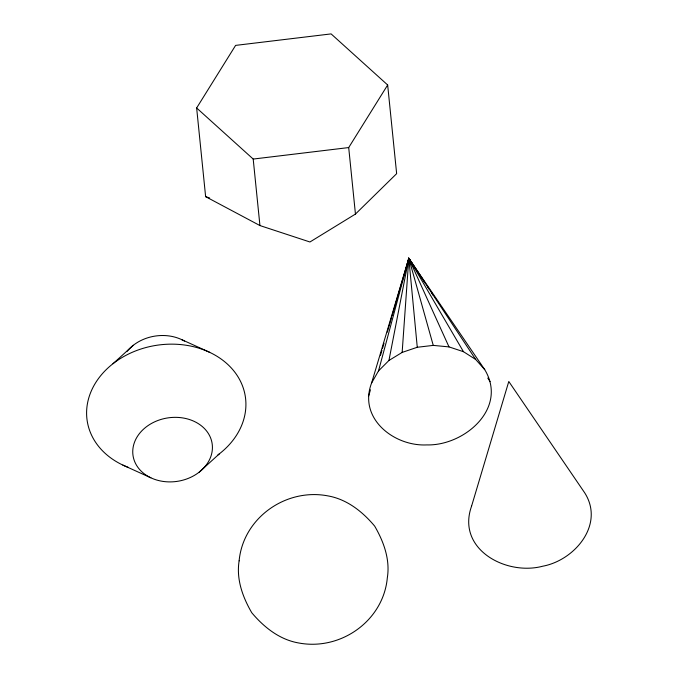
<?xml version="1.0" encoding="UTF-8"?>
<svg xmlns="http://www.w3.org/2000/svg" width="678" height="678" viewBox="0 0 678 678"><rect width="100%" height="100%" fill="white"/><g stroke="black" fill="none" stroke-linecap="round" stroke-linejoin="round"><path stroke-width="1.02" d="M408.673 260.403L408.817 258.293L484.736 369.646C508.119 408.326 464.26 445.963 426.767 444.912C393.901 446.514 357.967 418.241 371.612 382.968L408.817 258.293L475.659 359.45L484.736 369.646M371.612 382.968L378.519 370.891L388.935 360.476L402.147 352.416L408.817 258.293L425.072 282.955M408.224 262.479L408.817 258.293L413.741 266.412M388.935 360.476L408.817 258.293L463.472 351.696L475.659 359.45M407.537 264.505L408.817 258.293L410.809 262.022M405.647 270.573L408.817 258.293L449.005 346.899L463.472 351.696M378.519 370.891L408.817 258.293L410.122 261.191M368.679 395.867L370.451 389.799M380.485 355.408L381.96 350.348M382.553 348.322L384.028 343.263M387.274 332.144L391.409 317.982M391.994 315.956L408.817 258.293L409.537 260.276M196.645 107.972L235.605 45.392L331.11 33.9L387.663 84.987L396.647 173.661L355.45 214.07L309.939 241.987L259.937 225.562L205.629 196.654L196.645 107.972L253.199 159.059L259.937 225.562M355.45 214.07L348.704 147.567L387.663 84.987M112.972 363.722L133.278 345.297M199.23 472.117L219.536 453.692M402.147 352.416L417.267 347.272L433.25 345.39L449.005 346.899M253.199 159.059L348.704 147.567M205.629 196.654L209.629 197.968M181.628 339.602L209.672 352.331M122.837 465.074L150.88 477.812A40.002 32.069 -8.8 0 0 212.367 449.158A40.002 32.069 -8.8 0 0 154.525 421.902A40.002 32.069 -8.8 0 0 150.88 477.812M427.394 286.472L429.132 289.116M431.454 292.642L433.2 295.277M487.762 378.053L490.084 381.578M433.25 345.39L408.817 258.293L408.842 260.411M409.376 260.335L408.817 258.293L417.267 347.272M409.198 260.369L408.817 258.293L409.02 260.403M128.489 467.473A80.004 64.147 -8.8 0 1 101.319 374.926A80.004 64.147 -8.8 0 1 220.07 358.281A80.004 64.147 -8.8 0 1 217.901 454.938M127.1 351.323A40.002 32.069 -8.8 0 1 184.45 341.076M239.122 560.867C236.147 579.19 242.665 597.081 251.758 612.726C263.996 627.286 279.599 639.701 298.803 642.998C340.771 650.897 383.316 620.802 387.308 577.97C390.282 559.647 383.765 541.756 374.671 526.111C362.433 511.551 346.839 499.135 327.627 495.838C285.658 487.94 243.122 518.034 239.122 560.867M471.574 506.152C456.158 549.188 506.042 576.003 542.714 566.215C574.69 560.333 604.912 524.518 584.707 492.838L508.788 381.485L471.574 506.152"/></g></svg>
